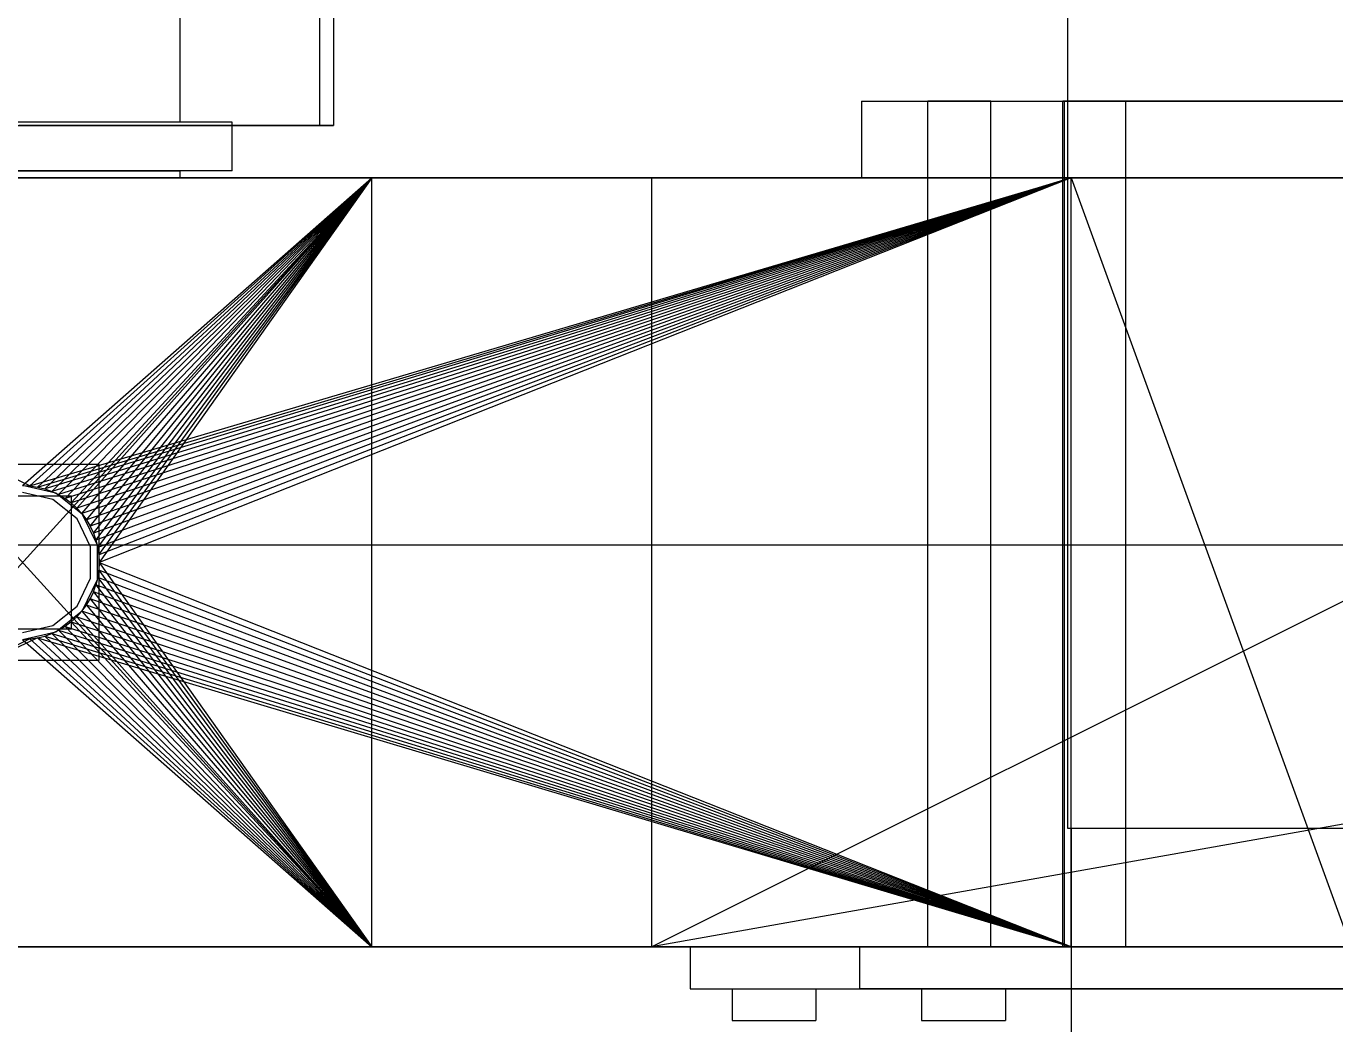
# Model space of a CAD drawing. Header units: millimetres. Extents: x -191664 to 191490, y -197311 to 10263.
# Drawn here: x 376.1 to 750.4, y -110682 to -110396.6 of the extents above; entities that cross this region are included whole.
import ezdxf

# ---------------------------------------------------------------- set-up
doc = ezdxf.new("R2010")
doc.units = ezdxf.units.MM
doc.layers.add('DET_briquetadora_superior', color=7, linetype='Continuous', lineweight=0)
doc.layers.add('R15_COTAS_TRANSPORTE_P', color=1, linetype='Continuous', lineweight=0)
doc.dimstyles.new('PLANTA_20', dxfattribs={"dimtxt": 50, "dimasz": 30, "dimexe": 30, "dimexo": 16, "dimgap": 20, "dimtad": 1, "dimtih": 1, "dimtoh": 1, "dimdec": 1, "dimzin": 0, "dimdsep": 46, "dimcen": 0.09, "dimadec": 0, "dimazin": 0, "dimtfac": 1, "dimtdec": 4, "dimtofl": 0, "dimtmove": 0, "dimatfit": 3, "dimfxl": 1, "dimtolj": 1, "dimtzin": 0, "dimarcsym": 0})

# ---------------------------------------------------------------- blocks, each defined once
blk = doc.blocks.new('*D131')
at = {"layer": 'Defpoints', "color": 0, "transparency": 16777216}
for p in [(1100, -183968.15), (1139.8, -184162.66), (1104.62, -184212), (1304.62, -184212), (1304.62, -184212)]:
    blk.add_point(p, dxfattribs=at)
at = {"layer": 'R15_COTAS_TRANSPORTE_P', "color": 0, "lineweight": -2, "transparency": 16777216}
blk.add_arc((1304.62, -184212), 172.05, 140.0034, 169.9966, dxfattribs=at)
at = {"layer": 'R15_COTAS_TRANSPORTE_P', "color": 0, "transparency": 16777216}
for points in [[(1169.28, -184097.88), (1176.35, -184104.95), (1194.03, -184080.2)], [(1140.17, -184182.55), (1130.2, -184181.68), (1132.57, -184212)]]:
    blk.add_solid(points, dxfattribs=at)
blk = doc.blocks.new('*D132')
at = {"layer": 'Defpoints', "color": 0, "transparency": 16777216}
for p in [(-500, -194490), (-500, -194490), (500, -194490), (203.29, -194656.68), (439.69, -194832.02)]:
    blk.add_point(p, dxfattribs=at)
at = {"layer": 'R15_COTAS_TRANSPORTE_P', "color": 0, "lineweight": -2, "transparency": 16777216}
blk.add_arc((-500, -194490), 722.77, 342.37834, 357.62166, dxfattribs=at)
at = {"layer": 'R15_COTAS_TRANSPORTE_P', "color": 0, "transparency": 16777216}
for points in [[(217.15, -194519.89), (227.15, -194520.1), (222.77, -194490)], [(193.59, -194710.42), (184.12, -194707.19), (179.18, -194737.2)]]:
    blk.add_solid(points, dxfattribs=at)
blk = doc.blocks.new('*D133')
at = {"layer": 'Defpoints', "color": 0, "transparency": 16777216}
for p in [(439.69, -194147.98), (217.89, -194406.09), (-500, -194490), (-500, -194490), (500, -194490)]:
    blk.add_point(p, dxfattribs=at)
at = {"layer": 'R15_COTAS_TRANSPORTE_P', "color": 0, "lineweight": -2, "transparency": 16777216}
blk.add_arc((-500, -194490), 722.77, 2.37834, 17.62166, dxfattribs=at)
at = {"layer": 'R15_COTAS_TRANSPORTE_P', "color": 0, "transparency": 16777216}
for points in [[(184.12, -194272.81), (193.59, -194269.58), (179.18, -194242.8)], [(227.15, -194459.9), (217.15, -194460.11), (222.77, -194490)]]:
    blk.add_solid(points, dxfattribs=at)

msp = doc.modelspace()

# ---------------------------------------------------------------- linework, layer by layer
at = {"layer": 'DET_briquetadora_superior', "color": 9, "true_color": 0xb9c3c2}
for p, q in [((460, -110035), (460, -110425)), ((464, -110035), (464, -110425)), ((420, -110046), (420, -110424)), ((674, -110390), (674, -110626)), ((615, -110418), (616.17, -110418)), ((615, -110418), (615, -110440)), ((616.17, -110418), (619.65, -110418)), ((619.65, -110418), (625.4, -110418)), ((625.4, -110418), (633.33, -110418)), ((633.33, -110418), (643.32, -110418)), ((634, -110660), (634, -110418)), ((634.89, -110418), (634, -110418)), ((637.39, -110418), (634.89, -110418)), ((641, -110418), (637.39, -110418)), ((645, -110418), (641, -110418)), ((643.32, -110418), (655.24, -110418)), ((648.61, -110418), (645, -110418)), ((651.11, -110418), (648.61, -110418)), ((652, -110418), (651.11, -110418)), ((652, -110660), (652, -110418)), ((655.24, -110418), (668.9, -110418)), ((668.9, -110418), (684.11, -110418)), ((672.66, -110660), (672.66, -110418)), ((673.55, -110418), (672.66, -110418)), ((673, -110418), (673, -110660)), ((674.74, -110418), (673, -110418)), ((676.05, -110418), (673.55, -110418)), ((679.89, -110418), (674.74, -110418)), ((679.66, -110418), (676.05, -110418)), ((683.66, -110418), (679.66, -110418)), ((688.28, -110418), (679.89, -110418)), ((687.27, -110418), (683.66, -110418)), ((684.11, -110418), (700.64, -110418)), ((689.77, -110418), (687.27, -110418)), ((699.62, -110418), (688.28, -110418)), ((690.66, -110418), (689.77, -110418)), ((690.66, -110660), (690.66, -110418)), ((713.53, -110418), (699.62, -110418)), ((700.64, -110418), (718.26, -110418)), ((729.53, -110418), (713.53, -110418)), ((718.26, -110418), (736.71, -110418)), ((747.09, -110418), (729.53, -110418)), ((736.71, -110418), (755.71, -110418)), ((765.59, -110418), (747.09, -110418)), ((435, -110424), (355, -110424)), ((370, -110425), (460, -110425)), ((379.41, -110424), (372.48, -110424)), ((464, -110425), (374, -110425)), ((389.44, -110424), (379.41, -110424)), ((400.56, -110424), (389.44, -110424)), ((410.59, -110424), (400.56, -110424)), ((417.52, -110424), (410.59, -110424)), ((420, -110424), (417.52, -110424)), ((435, -110438), (435, -110424)), ((460, -110425), (464, -110425)), ((195, -110440), (475, -110440)), ((195, -110440), (675, -110440)), ((377.16, -110528.11), (195, -110440)), ((195, -110440), (2155, -110440)), ((475, -110440), (254.17, -110440)), ((275, -110440), (475, -110440)), ((275, -110660), (475, -110440)), ((275, -110440), (475, -110660)), ((555, -110440), (279, -110440)), ((568.33, -110440), (279, -110440)), ((435, -110438), (355, -110438)), ((372.48, -110438), (379.41, -110438)), ((372.48, -110440), (379.41, -110440)), ((375, -110528), (475, -110440)), ((377.16, -110528.11), (675, -110440)), ((377.16, -110528.11), (475, -110440)), ((379.29, -110528.42), (675, -110440)), ((379.29, -110528.42), (475, -110440)), ((379.41, -110438), (389.44, -110438)), ((379.41, -110440), (389.44, -110440)), ((675, -110440), (381.39, -110528.95)), ((381.39, -110528.95), (475, -110440)), ((675, -110440), (383.42, -110529.67)), ((383.42, -110529.67), (475, -110440)), ((675, -110440), (385.37, -110530.6)), ((385.37, -110530.6), (475, -110440)), ((675, -110440), (387.22, -110531.71)), ((387.22, -110531.71), (475, -110440)), ((675, -110440), (388.96, -110532.99)), ((388.96, -110532.99), (475, -110440)), ((389.44, -110438), (400.56, -110438)), ((389.44, -110440), (400.56, -110440)), ((675, -110440), (390.56, -110534.44)), ((390.56, -110534.44), (475, -110440)), ((675, -110440), (392.01, -110536.04)), ((392.01, -110536.04), (475, -110440)), ((675, -110440), (393.29, -110537.78)), ((393.29, -110537.78), (475, -110440)), ((675, -110440), (394.4, -110539.63)), ((394.4, -110539.63), (475, -110440)), ((675, -110440), (395.33, -110541.58)), ((395.33, -110541.58), (475, -110440)), ((675, -110440), (396.05, -110543.61)), ((396.05, -110543.61), (475, -110440)), ((675, -110440), (396.58, -110545.71)), ((396.58, -110545.71), (475, -110440)), ((675, -110440), (396.89, -110547.84)), ((396.89, -110547.84), (475, -110440)), ((675, -110440), (397, -110550)), ((475, -110440), (397, -110550)), ((400.56, -110438), (410.59, -110438)), ((400.56, -110440), (410.59, -110440)), ((410.59, -110438), (417.52, -110438)), ((410.59, -110440), (417.52, -110440)), ((417.52, -110438), (420, -110438)), ((417.52, -110440), (420, -110440)), ((420, -110438), (420, -110440)), ((475, -110660), (475, -110440)), ((475, -110440), (555, -110440)), ((675, -110440), (475, -110440)), ((995, -110440), (555, -110440)), ((555, -110440), (555, -110660)), ((1795, -110440), (555, -110660)), ((1795, -110440), (555, -110440)), ((555, -110660), (995, -110440)), ((675, -110440), (555, -110440)), ((1795, -110440), (568.33, -110440)), ((2071, -110440), (568.33, -110440)), ((615, -110440), (616.17, -110440)), ((616.17, -110440), (619.65, -110440)), ((619.65, -110440), (625.4, -110440)), ((625.4, -110440), (633.33, -110440)), ((633.33, -110440), (643.32, -110440)), ((643.32, -110440), (655.24, -110440)), ((655.24, -110440), (668.9, -110440)), ((668.9, -110440), (684.11, -110440)), ((675, -110440), (995, -110440)), ((675, -110440), (959.49, -110440)), ((675, -110440), (957.56, -110440)), ((675, -110440), (955.9, -110440)), ((675, -110440), (954.51, -110440)), ((953.42, -110440), (675, -110440)), ((675, -110440), (755, -110440)), ((675, -110660), (675, -110440)), ((675, -110440), (755, -110660)), ((684.11, -110440), (700.64, -110440)), ((700.64, -110440), (718.26, -110440)), ((718.26, -110440), (736.71, -110440)), ((736.71, -110440), (755.71, -110440)), ((397, -110522), (353, -110522)), ((397, -110578), (397, -110522)), ((389, -110531), (361, -110531)), ((384.55, -110530.18), (375, -110528)), ((375, -110528), (377.16, -110528.11)), ((383.68, -110531.98), (375, -110530)), ((377.16, -110528.11), (379.29, -110528.42)), ((379.29, -110528.42), (381.39, -110528.95)), ((381.39, -110528.95), (383.42, -110529.67)), ((383.42, -110529.67), (385.37, -110530.6)), ((392.2, -110536.28), (384.55, -110530.18)), ((385.37, -110530.6), (387.22, -110531.71)), ((389, -110569), (389, -110531)), ((390.64, -110537.53), (383.68, -110531.98)), ((387.22, -110531.71), (388.96, -110532.99)), ((388.96, -110532.99), (390.56, -110534.44)), ((390.56, -110534.44), (392.01, -110536.04)), ((394.5, -110545.55), (390.64, -110537.53)), ((392.01, -110536.04), (393.29, -110537.78)), ((396.45, -110545.1), (392.2, -110536.28)), ((393.29, -110537.78), (394.4, -110539.63)), ((394.4, -110539.63), (395.33, -110541.58)), ((395.33, -110541.58), (396.05, -110543.61)), ((394.5, -110554.45), (394.5, -110545.55)), ((396.05, -110543.61), (396.58, -110545.71)), ((396.45, -110554.9), (396.45, -110545.1)), ((396.58, -110545.71), (396.89, -110547.84)), ((396.89, -110547.84), (397, -110550)), ((396.58, -110554.29), (396.89, -110552.16)), ((397, -110550), (396.89, -110552.16)), ((675, -110660), (396.89, -110552.16)), ((396.89, -110552.16), (475, -110660)), ((397, -110550), (675, -110660)), ((397, -110550), (475, -110660)), ((390.64, -110562.47), (394.5, -110554.45)), ((392.2, -110563.72), (396.45, -110554.9)), ((395.33, -110558.42), (396.05, -110556.39)), ((396.58, -110554.29), (396.05, -110556.39)), ((675, -110660), (396.05, -110556.39)), ((396.05, -110556.39), (475, -110660)), ((675, -110660), (396.58, -110554.29)), ((396.58, -110554.29), (475, -110660)), ((393.29, -110562.22), (394.4, -110560.37)), ((395.33, -110558.42), (394.4, -110560.37)), ((675, -110660), (394.4, -110560.37)), ((394.4, -110560.37), (475, -110660)), ((675, -110660), (395.33, -110558.42)), ((395.33, -110558.42), (475, -110660)), ((383.68, -110568.02), (390.64, -110562.47)), ((384.55, -110569.82), (392.2, -110563.72)), ((392.01, -110563.96), (390.56, -110565.56)), ((392.01, -110563.96), (393.29, -110562.22)), ((675, -110660), (392.01, -110563.96)), ((392.01, -110563.96), (475, -110660)), ((675, -110660), (393.29, -110562.22)), ((393.29, -110562.22), (475, -110660)), ((375, -110570), (383.68, -110568.02)), ((387.22, -110568.29), (385.37, -110569.4)), ((388.96, -110567.01), (387.22, -110568.29)), ((387.22, -110568.29), (675, -110660)), ((387.22, -110568.29), (475, -110660)), ((388.96, -110567.01), (390.56, -110565.56)), ((388.96, -110567.01), (675, -110660)), ((388.96, -110567.01), (475, -110660)), ((390.56, -110565.56), (675, -110660)), ((390.56, -110565.56), (475, -110660)), ((379.29, -110571.58), (195, -110660)), ((377.16, -110571.89), (195, -110660)), ((361, -110569), (389, -110569)), ((375, -110572), (384.55, -110569.82)), ((375, -110572), (377.16, -110571.89)), ((375, -110572), (475, -110660)), ((377.16, -110571.89), (379.29, -110571.58)), ((377.16, -110571.89), (475, -110660)), ((379.29, -110571.58), (381.39, -110571.05)), ((379.29, -110571.58), (675, -110660)), ((379.29, -110571.58), (475, -110660)), ((381.39, -110571.05), (383.42, -110570.33)), ((381.39, -110571.05), (675, -110660)), ((381.39, -110571.05), (475, -110660)), ((383.42, -110570.33), (385.37, -110569.4)), ((383.42, -110570.33), (675, -110660)), ((383.42, -110570.33), (475, -110660)), ((385.37, -110569.4), (675, -110660)), ((385.37, -110569.4), (475, -110660)), ((353, -110578), (397, -110578)), ((674, -110626), (675.94, -110626)), ((675, -110626), (676.92, -110626)), ((675, -110626), (675, -110826)), ((675.94, -110626), (681.69, -110626)), ((676.92, -110626), (682.61, -110626)), ((681.69, -110626), (691.02, -110626)), ((682.61, -110626), (691.85, -110626)), ((691.02, -110626), (703.58, -110626)), ((691.85, -110626), (704.29, -110626)), ((703.58, -110626), (718.89, -110626)), ((704.29, -110626), (719.44, -110626)), ((718.89, -110626), (736.35, -110626)), ((719.44, -110626), (736.73, -110626)), ((736.35, -110626), (755.3, -110626)), ((736.73, -110626), (755.49, -110626)), ((195, -110660), (475, -110660)), ((675, -110660), (195, -110660)), ((2155, -110660), (195, -110660)), ((475, -110660), (254.17, -110660)), ((475, -110660), (275, -110660)), ((279, -110660), (555, -110660)), ((279, -110660), (1781.67, -110660)), ((555, -110660), (475, -110660)), ((675, -110660), (475, -110660)), ((555, -110660), (995, -110660)), ((555, -110660), (1795, -110660)), ((675, -110660), (555, -110660)), ((555, -110660), (1781.67, -110660)), ((566, -110660), (566.95, -110660)), ((566, -110660), (566, -110672)), ((566.95, -110660), (569.78, -110660)), ((569.78, -110660), (574.47, -110660)), ((574.47, -110660), (580.97, -110660)), ((580.97, -110660), (589.23, -110660)), ((589.23, -110660), (599.18, -110660)), ((599.18, -110660), (610.71, -110660)), ((610.71, -110660), (623.74, -110660)), ((614.5, -110660), (614.5, -110672)), ((615.67, -110660), (614.5, -110660)), ((619.16, -110660), (615.67, -110660)), ((624.93, -110660), (619.16, -110660)), ((623.74, -110660), (638.13, -110660)), ((632.88, -110660), (624.93, -110660)), ((642.91, -110660), (632.88, -110660)), ((634.89, -110660), (634, -110660)), ((637.39, -110660), (634.89, -110660)), ((641, -110660), (637.39, -110660)), ((638.13, -110660), (653.77, -110660)), ((645, -110660), (641, -110660)), ((654.86, -110660), (642.91, -110660)), ((648.61, -110660), (645, -110660)), ((651.11, -110660), (648.61, -110660)), ((652, -110660), (651.11, -110660)), ((653.77, -110660), (670.5, -110660)), ((668.57, -110660), (654.86, -110660)), ((683.83, -110660), (668.57, -110660)), ((670.5, -110660), (688.18, -110660)), ((673.55, -110660), (672.66, -110660)), ((674.74, -110660), (673, -110660)), ((676.05, -110660), (673.55, -110660)), ((679.89, -110660), (674.74, -110660)), ((675, -110660), (954.51, -110660)), ((953.42, -110660), (675, -110660)), ((675, -110660), (995, -110660)), ((959.49, -110660), (675, -110660)), ((755, -110660), (675, -110660)), ((957.56, -110660), (675, -110660)), ((955.9, -110660), (675, -110660)), ((679.66, -110660), (676.05, -110660)), ((683.66, -110660), (679.66, -110660)), ((688.28, -110660), (679.89, -110660)), ((687.27, -110660), (683.66, -110660)), ((700.41, -110660), (683.83, -110660)), ((689.77, -110660), (687.27, -110660)), ((688.18, -110660), (706.64, -110660)), ((699.62, -110660), (688.28, -110660)), ((690.66, -110660), (689.77, -110660)), ((713.53, -110660), (699.62, -110660)), ((718.09, -110660), (700.41, -110660)), ((706.64, -110660), (725.73, -110660)), ((729.53, -110660), (713.53, -110660)), ((736.59, -110660), (718.09, -110660)), ((725.73, -110660), (745.26, -110660)), ((747.09, -110660), (729.53, -110660)), ((755.65, -110660), (736.59, -110660)), ((745.26, -110660), (765.06, -110660)), ((765.59, -110660), (747.09, -110660)), ((566, -110672), (566.95, -110672)), ((566.95, -110672), (569.78, -110672)), ((569.78, -110672), (574.47, -110672)), ((574.47, -110672), (580.97, -110672)), ((578, -110672), (579.19, -110672)), ((578, -110672), (578, -110681)), ((579.19, -110672), (582.52, -110672)), ((580.97, -110672), (589.23, -110672)), ((582.52, -110672), (587.33, -110672)), ((587.33, -110672), (592.67, -110672)), ((589.23, -110672), (599.18, -110672)), ((592.67, -110672), (597.48, -110672)), ((597.48, -110672), (600.81, -110672)), ((599.18, -110672), (610.71, -110672)), ((600.81, -110672), (602, -110672)), ((602, -110672), (602, -110681)), ((610.71, -110672), (623.74, -110672)), ((615.67, -110672), (614.5, -110672)), ((619.16, -110672), (615.67, -110672)), ((624.93, -110672), (619.16, -110672)), ((623.74, -110672), (638.13, -110672)), ((632.88, -110672), (624.93, -110672)), ((633.37, -110672), (632.19, -110672)), ((632.19, -110672), (632.19, -110681)), ((642.91, -110672), (632.88, -110672)), ((636.7, -110672), (633.37, -110672)), ((641.51, -110672), (636.7, -110672)), ((638.13, -110672), (653.77, -110672)), ((646.86, -110672), (641.51, -110672)), ((654.86, -110672), (642.91, -110672)), ((651.67, -110672), (646.86, -110672)), ((655, -110672), (651.67, -110672)), ((653.77, -110672), (670.5, -110672)), ((668.57, -110672), (654.86, -110672)), ((656.19, -110672), (655, -110672)), ((656.19, -110672), (656.19, -110681)), ((683.83, -110672), (668.57, -110672)), ((670.5, -110672), (688.18, -110672)), ((700.41, -110672), (683.83, -110672)), ((688.18, -110672), (706.64, -110672)), ((718.09, -110672), (700.41, -110672)), ((706.64, -110672), (725.73, -110672)), ((736.59, -110672), (718.09, -110672)), ((725.73, -110672), (745.26, -110672)), ((755.65, -110672), (736.59, -110672)), ((745.26, -110672), (765.06, -110672)), ((578, -110681), (579.19, -110681)), ((579.19, -110681), (582.52, -110681)), ((582.52, -110681), (587.33, -110681)), ((587.33, -110681), (592.67, -110681)), ((592.67, -110681), (597.48, -110681)), ((597.48, -110681), (600.81, -110681)), ((600.81, -110681), (602, -110681)), ((632.19, -110681), (633.37, -110681)), ((633.37, -110681), (636.7, -110681)), ((636.7, -110681), (641.51, -110681)), ((641.51, -110681), (646.86, -110681)), ((646.86, -110681), (651.67, -110681)), ((651.67, -110681), (655, -110681)), ((655, -110681), (656.19, -110681))]:
    msp.add_line(p, q, dxfattribs=at)
at = {"layer": 'DET_briquetadora_superior', "color": 251, "true_color": 0x53616b}
for p, q in [((75, -110545), (2275, -110545)), ((2275, -110660), (75, -110660))]:
    msp.add_line(p, q, dxfattribs=at)

# ---------------------------------------------------------------- dimensions: what is measured, and where the dimension line sits
at = {"layer": 'R15_COTAS_TRANSPORTE_P'}
for base, line1, line2, picture, middle in [((217.89, -194406.09), ((-500, -194490), (500, -194490)), ((-500, -194490), (439.69, -194147.98)), '*D133', (191490.46, -33543.69)), ((203.29, -194656.68), ((-500, -194490), (500, -194490)), ((-500, -194490), (439.69, -194832.02)), '*D132', (-191664.11, -34001.98)), ((1139.8, -184162.66), ((1304.62, -184212), (1104.62, -184212)), ((1304.62, -184212), (1100, -183968.15)), '*D131', (-166426.35, -78863.51))]:
    dim = msp.add_angular_dim_2l(base=base, line1=line1, line2=line2, dimstyle='PLANTA_20', dxfattribs=at)
    dim.commit()
    dim.dimension.update_dxf_attribs({"geometry": picture, "text_midpoint": middle})

doc.saveas('drawing.dxf')
